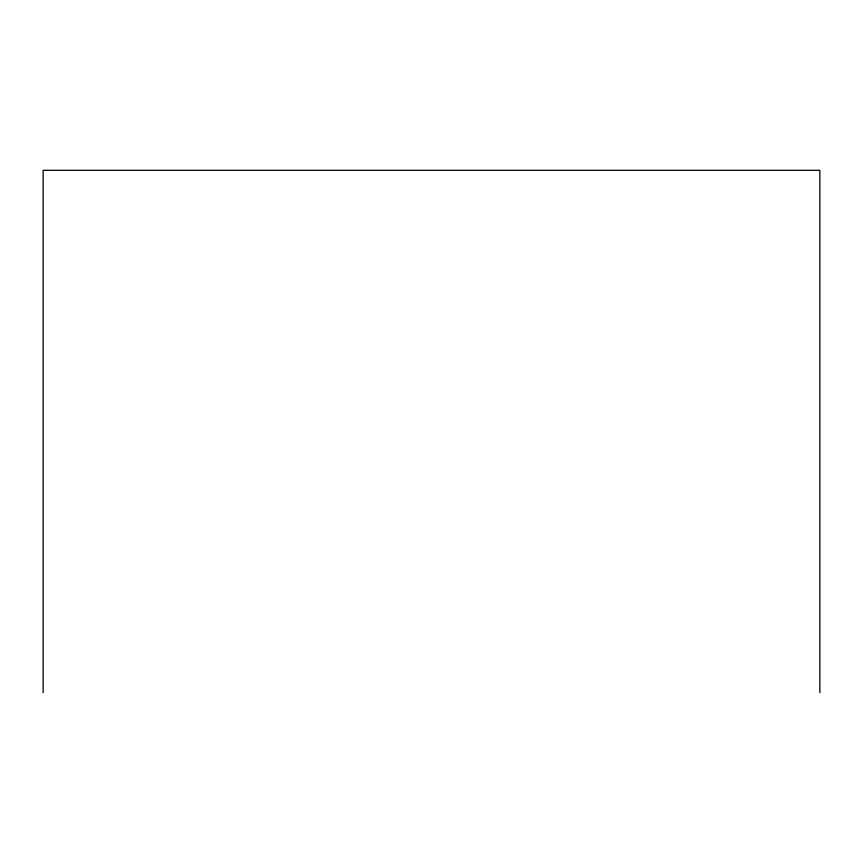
<?xml version="1.0" encoding="UTF-8"?>
<svg xmlns="http://www.w3.org/2000/svg" width="863" height="863" viewBox="0 0 863 863"><rect width="100%" height="100%" fill="white"/><g stroke="black" fill="none" stroke-linecap="round" stroke-linejoin="round"><path stroke-width="1.29" d="M819.85 692.676L819.85 170.324L43.15 170.324L43.15 692.676"/></g></svg>
